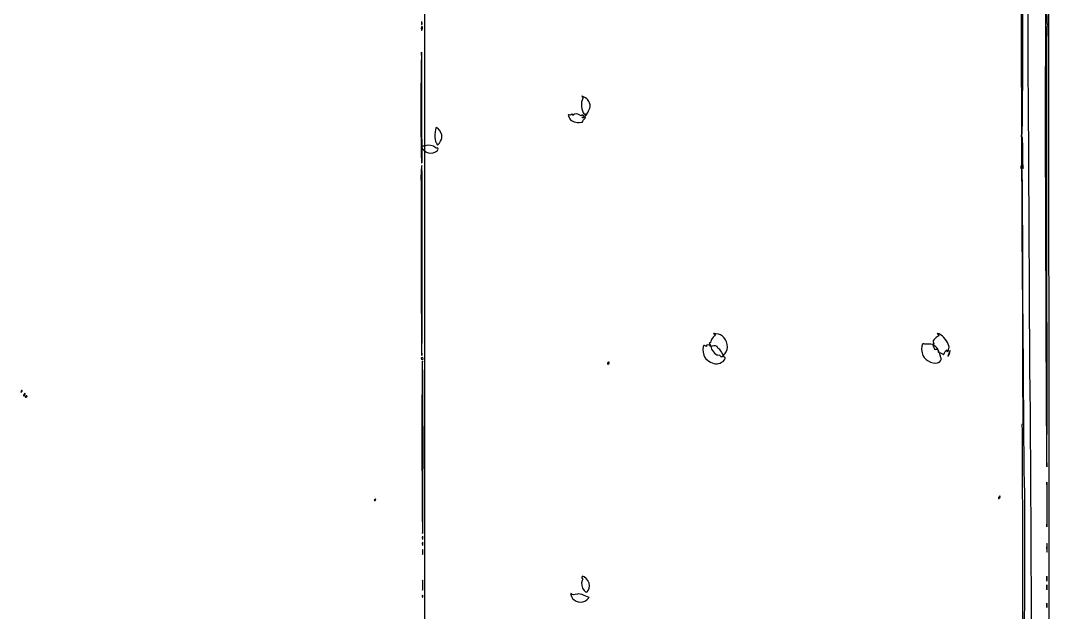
# Model space of a CAD drawing. Extents: x 0 to 877, y -11 to 940.
# Drawn here: x 565.4 to 877.3, y 462.9 to 642.5 of the extents above; entities that cross this region are included whole.
import ezdxf

# ---------------------------------------------------------------- set-up
doc = ezdxf.new("R2010")
doc.units = 0
doc.layers.add('Calque_1', color=7, linetype='CONTINUOUS')

msp = doc.modelspace()

# ---------------------------------------------------------------- linework, layer by layer
at = {"layer": 'Calque_1', "color": 7}
for points in [[(686.99738, 639.49852)], [(737.62581, 615.11844)], [(731.69803, 613.06436)], [(692.77257, 605.90878)], [(687.23332, 603.60084)], [(687.00828, 599.34477)], [(686.89114, 567.28931)], [(876.27065, 544.37466)], [(687.16053, 539.61831)], [(778.41629, 540.80375)], [(838.96374, 540.90978)], [(846.7505, 540.79019)], [(743.87925, 538.82986)], [(565.89264, 530.2852)], [(566.50937, 528.63807)], [(567.10464, 528.20939)], [(672.87187, 496.88811)], [(862.11506, 497.51755)], [(876.60103, 490.17649)], [(687.30128, 486.86958)], [(687.34727, 480.68238)], [(876.58903, 472.5817)], [(687.35527, 469.96675)], [(876.58903, 469.93586)], [(687.32068, 467.59101)], [(732.46263, 467.76937)]]:
    msp.add_lwpolyline(points, close=True, dxfattribs=at)
for points in [[(687.06968, 641.27942), (687.06948, 641.27942)], [(772.91241, 540.25982), (772.91241, 540.25933)], [(846.20121, 542.58131), (846.20108, 542.58131)], [(687.33427, 485.17527), (687.33407, 485.17527)], [(687.33427, 483.32318), (687.33407, 483.32318)], [(876.59528, 481.43825), (876.59503, 481.43825)], [(737.06627, 466.73242), (737.82146, 467.43266), (736.31693, 468.06711)], [(737.51064, 469.61433), (737.51064, 469.61518)], [(876.58369, 464.50881), (876.58403, 464.50881)]]:
    msp.add_lwpolyline(points, dxfattribs=at)
for points in [[(687.68845, 723.7673), (687.8648, 723.87629), (687.93295, 610.21298), (687.89282, 382.93344)], [(876.76367, 716.5175), (877.19871, 716.37249), (877.32941, 183.439228), (876.89447, 183.170412)], [(868.16464, 698.20513), (868.47712, 694.91026), (868.67152, 669.98266), (868.86413, 608.51138)], [(870.97922, 616.58117), (870.90852, 625.23966), (870.79005, 655.36247), (870.71601, 683.52076)], [(876.34842, 655.73951), (876.18464, 656.03947), (875.99399, 619.04379), (876.06618, 600.97076)], [(869.15621, 652.79325), (869.15621, 616.97655), (869.08821, 607.6855), (868.82548, 607.57948)], [(876.77019, 641.23521), (876.66401, 641.40702), (876.54192, 644.711), (876.49889, 648.5774)], [(687.13569, 640.7045), (687.00383, 640.786), (686.89595, 640.54798), (686.89595, 640.17559)], [(686.89595, 640.17559), (686.89595, 639.8032), (686.94155, 639.49852), (686.99738, 639.49852)], [(686.94771, 641.74748), (686.94271, 641.31092), (686.99721, 641.10029), (687.06968, 641.27942)], [(687.07948, 642.07317), (687.01238, 642.3306), (686.9531, 642.18404), (686.94771, 641.74748)], [(686.99738, 639.49852), (687.23226, 639.49852), (687.35502, 640.56894), (687.13569, 640.7045)], [(687.06948, 641.27942), (687.14198, 641.45855), (687.14638, 641.81574), (687.07948, 642.07317)], [(876.55786, 573.93039), (876.47276, 618.78775), (876.51866, 640.92284), (876.69699, 640.92284)], [(876.69699, 640.92284), (876.84345, 640.92284), (876.87641, 641.06341), (876.77019, 641.23521)], [(687.07251, 619.1256), (687.03941, 634.11783), (687.00011, 636.03915), (686.87251, 628.91519)], [(686.87251, 628.91519), (686.6921, 618.84493), (686.78061, 599.57247), (687.00828, 599.34477)], [(687.16791, 600.2079), (687.13811, 600.35342), (687.09521, 608.86639), (687.07251, 619.1256)], [(735.6628, 618.31988), (735.13324, 617.29917), (735.78308, 613.80974), (736.42845, 614.2086)], [(736.72293, 619.05166), (735.80165, 619.62104), (735.26349, 619.74738), (735.7249, 619.28598)], [(735.7249, 619.28598), (735.93397, 619.0769), (735.91677, 618.80946), (735.6628, 618.31988)], [(737.90877, 617.5012), (737.69311, 618.15467), (737.26176, 618.71866), (736.72293, 619.05166)], [(736.68312, 613.63969), (736.85955, 613.70739), (737.28375, 614.37282), (737.62581, 615.11844)], [(737.6258, 615.11844), (738.18878, 616.34564), (738.21561, 616.57148), (737.90877, 617.5012)], [(871.26657, 564.59134), (871.17927, 584.52727), (871.04995, 607.92268), (870.97922, 616.58117)], [(731.77553, 613.85091), (731.33574, 614.01968), (731.32276, 613.88801), (731.69803, 613.06436)], [(731.69802, 613.06439), (732.14631, 612.0805), (733.31028, 611.53559), (734.84746, 611.58999)], [(732.43698, 614.00781), (732.27373, 613.84456), (731.97608, 613.77395), (731.77553, 613.85091)], [(732.73381, 613.93421), (732.73381, 614.20798), (732.65641, 614.22718), (732.43698, 614.00781)], [(733.05131, 613.88131), (732.80437, 613.63437), (732.73381, 613.64613), (732.73381, 613.93421)], [(734.92533, 613.81151), (734.02745, 614.27986), (733.47058, 614.30061), (733.05131, 613.88131)], [(734.84746, 611.58999), (735.59115, 611.61619), (736.07184, 611.71683), (735.91567, 611.81335)], [(735.5069, 613.67782), (735.592, 613.54011), (735.33031, 613.60022), (734.92533, 613.81151)], [(735.76278, 613.77062), (735.53694, 613.85732), (735.42179, 613.81552), (735.5069, 613.67782)], [(735.72603, 612.97051), (735.63253, 613.06401), (735.69493, 613.1405), (735.86471, 613.1405)], [(736.29929, 613.13519), (736.07749, 612.95112), (735.81952, 612.87701), (735.72603, 612.97051)], [(735.91567, 611.81335), (735.73424, 611.92548), (735.82507, 612.16378), (736.16714, 612.47338)], [(735.86471, 613.1405), (736.3146, 613.1405), (736.24244, 613.58656), (735.76278, 613.77062)], [(736.16714, 612.47338), (736.7845, 613.03209), (736.90556, 613.63836), (736.29929, 613.13519)], [(736.52615, 613.9434), (736.42177, 613.67141), (736.47875, 613.56124), (736.68312, 613.63969)], [(736.42845, 614.2086), (736.58048, 614.3026), (736.62139, 614.1917), (736.52615, 613.9434)], [(691.43442, 610.05006), (690.98925, 610.05006), (690.86416, 605.76026), (691.30501, 605.61331)], [(693.08579, 607.84216), (692.92201, 608.71516), (691.92358, 610.05006), (691.43442, 610.05006)], [(868.86413, 608.51138), (868.93703, 585.22805), (869.05506, 563.55868), (869.12631, 560.35722)], [(691.30501, 605.61331), (691.47871, 605.55541), (691.62081, 605.32944), (691.62081, 605.11116)], [(691.62081, 605.11116), (691.62081, 604.43126), (692.25952, 604.87357), (692.77257, 605.90878)], [(692.77257, 605.90878), (693.12185, 606.61349), (693.21194, 607.16965), (693.08579, 607.84216)], [(868.82548, 607.57948), (868.56129, 607.47288), (868.56142, 607.44182), (868.82548, 607.42512)], [(868.82548, 607.42512), (869.07749, 607.40922), (869.15322, 606.34165), (869.14184, 602.96544)], [(687.29162, 604.37911), (686.88964, 604.44391), (686.87644, 604.2677), (687.23332, 603.60084)], [(687.23332, 603.60084), (687.57936, 602.95428), (688.84668, 602.29258), (689.73902, 602.29258)], [(688.09798, 604.53297), (687.83639, 604.41901), (687.47352, 604.3498), (687.29162, 604.37911)], [(691.10119, 604.00343), (690.73429, 604.50521), (688.8123, 604.84409), (688.09798, 604.53297)], [(689.73902, 602.29258), (690.66714, 602.29258), (691.98798, 603.005), (691.98798, 603.50562)], [(691.70579, 603.73692), (691.55059, 603.64102), (691.27852, 603.76102), (691.10119, 604.00343)], [(691.98798, 603.50562), (691.98798, 603.72874), (691.86099, 603.83283), (691.70579, 603.73692)], [(869.14184, 602.96544), (869.13384, 600.52407), (869.20884, 598.29165), (869.30914, 598.0045)], [(687.10708, 597.69435), (687.06748, 598.98224), (687.04248, 598.90617), (686.88984, 597.0329)], [(687.00831, 599.34477), (687.16349, 599.18959), (687.26453, 599.73601), (687.16791, 600.2079)], [(876.06618, 600.97076), (876.10888, 590.27498), (876.20092, 564.80674), (876.27065, 544.37466)], [(686.88984, 597.0329), (686.79494, 595.86873), (686.75564, 594.6781), (686.80244, 594.38706)], [(687.06418, 540.89009), (687.20566, 541.03156), (687.2451, 593.20625), (687.10708, 597.69435)], [(868.63487, 598.0933), (868.62987, 597.84724), (868.74401, 597.57324), (868.88768, 597.48444)], [(869.06733, 598.0115), (868.70001, 598.46987), (868.64217, 598.48082), (868.63487, 598.0933)], [(868.88768, 597.48444), (869.05762, 597.37943), (869.15065, 583.91052), (869.15385, 558.94412)], [(869.30914, 598.0045), (869.48813, 597.49174), (869.48381, 597.49184), (869.06733, 598.0115)], [(686.80244, 594.38706), (686.84924, 594.09602), (686.88914, 581.90204), (686.89114, 567.28931)], [(876.54126, 507.0817), (876.62036, 507.0026), (876.62776, 537.08452), (876.55786, 573.93039)], [(686.89122, 567.28931), (686.89322, 552.67661), (686.97102, 540.79695), (687.06418, 540.89009)], [(871.51242, 528.20333), (871.46452, 528.28083), (871.35388, 544.65544), (871.26657, 564.59134)], [(869.12631, 560.35722), (869.19751, 557.15576), (869.32591, 542.98732), (869.41153, 528.8718)], [(869.15385, 558.94412), (869.15685, 537.83574), (869.22465, 520.4587), (869.30511, 520.3285)], [(775.36144, 546.39272), (774.99764, 546.00015), (774.69998, 545.45826), (774.69998, 545.18846)], [(776.20895, 547.49404), (775.59729, 547.54714), (775.30521, 547.52634), (775.55988, 547.44774)], [(775.55988, 547.44774), (776.15294, 547.26486), (776.14868, 547.24216), (775.36144, 546.39272)], [(779.72706, 543.44242), (779.72706, 545.67551), (778.30606, 547.31198), (776.20895, 547.49404)], [(842.65065, 546.01431), (842.02314, 545.38682), (841.91567, 545.13525), (842.15287, 544.84942)], [(843.78648, 546.81464), (843.60196, 546.81464), (843.09084, 546.45449), (842.65065, 546.01431)], [(844.56012, 547.01308), (843.59268, 547.66597), (842.78257, 547.82773), (843.60839, 547.2031)], [(843.60839, 547.2031), (843.89938, 546.98302), (843.97659, 546.81464), (843.78648, 546.81464)], [(846.91047, 543.46285), (846.87877, 544.33743), (845.5494, 546.34546), (844.56012, 547.01308)], [(772.33557, 543.48893), (772.14959, 542.58525), (772.40907, 541.13252), (772.91241, 540.25982)], [(773.00074, 543.79325), (772.53604, 544.04196), (772.44038, 543.9982), (772.33557, 543.48893)], [(773.36367, 543.79325), (773.49438, 543.58177), (773.39527, 543.58164), (773.00074, 543.79325)], [(773.83885, 544.08424), (773.42993, 544.08424), (773.2514, 543.97492), (773.36367, 543.79325)], [(774.60519, 543.75351), (774.54399, 543.93541), (774.19912, 544.08424), (773.83885, 544.08424)], [(774.38248, 544.69793), (774.13554, 544.69793), (774.13554, 544.62733), (774.38248, 544.38043)], [(774.69998, 545.18846), (774.69998, 544.91867), (774.5571, 544.69793), (774.38248, 544.69793)], [(774.38248, 544.38043), (774.5571, 544.2058), (774.69998, 543.83787), (774.69998, 543.56281)], [(775.09026, 543.71151), (774.81503, 543.49889), (774.68716, 543.50997), (774.60519, 543.75351)], [(774.69998, 543.56281), (774.69998, 542.68873), (776.0652, 541.05991), (776.79783, 541.05991)], [(776.72616, 543.34935), (776.81386, 543.76956), (775.5326, 544.05319), (775.09026, 543.71151)], [(777.15603, 542.90244), (776.88618, 542.98804), (776.69274, 543.18919), (776.72616, 543.34935)], [(778.09858, 541.56341), (777.85003, 542.21423), (777.42588, 542.81679), (777.15603, 542.90244)], [(778.41629, 540.80379), (779.22451, 541.44069), (779.72706, 542.45233), (779.72706, 543.44242)], [(838.83173, 544.34884), (838.44201, 543.7458), (838.51777, 541.77222), (838.96374, 540.90978)], [(839.09206, 544.48113), (839.09006, 544.62665), (838.97279, 544.56713), (838.83173, 544.34884)], [(840.57379, 544.27361), (839.72882, 544.24101), (839.09426, 544.32981), (839.09206, 544.48113)], [(842.9224, 543.47986), (842.13067, 544.25348), (841.91759, 544.32547), (840.57379, 544.27361)], [(842.17137, 544.39021), (841.96975, 544.32301), (841.97113, 544.05538), (842.17637, 543.46735)], [(842.15287, 544.84942), (842.36334, 544.59582), (842.369, 544.45604), (842.17137, 544.39021)], [(842.17637, 543.46735), (842.39708, 542.83415), (842.58597, 542.67074), (842.97843, 542.77337)], [(843.98937, 541.703), (843.88144, 542.21233), (843.4013, 543.0119), (842.9224, 543.47986)], [(842.97843, 542.77337), (843.26079, 542.84717), (843.50669, 542.77337), (843.52487, 542.61216)], [(846.35818, 542.05214), (846.67679, 542.05214), (846.93749, 542.71799), (846.91047, 543.46285)], [(876.27069, 544.37466), (876.34039, 523.94261), (876.46218, 507.16078), (876.54126, 507.0817)], [(687.16053, 540.27977), (687.01501, 540.27977), (686.89595, 540.16775), (686.89595, 540.0308)], [(686.89595, 540.0308), (686.89595, 539.89388), (687.01501, 539.70825), (687.16053, 539.61831)], [(687.42511, 539.86729), (687.42511, 540.09414), (687.30605, 540.27977), (687.16053, 540.27977)], [(687.16053, 539.61831), (687.30605, 539.52841), (687.42511, 539.64031), (687.42511, 539.86729)], [(772.91241, 540.25933), (773.16053, 539.82912), (773.91022, 539.19578), (774.57839, 538.85193)], [(776.79783, 541.05991), (777.15986, 541.05991), (777.5007, 540.92595), (777.55528, 540.76225)], [(777.55528, 540.76225), (777.68064, 540.38614), (777.89977, 540.39673), (778.41629, 540.80375)], [(778.79319, 540.38009), (778.65971, 540.38009), (778.34713, 540.91259), (778.09858, 541.56341)], [(778.37674, 539.10625), (779.02269, 539.61436), (779.27303, 540.38009), (778.79319, 540.38009)], [(838.96374, 540.90978), (839.90935, 539.08117), (842.61162, 537.99667), (843.98316, 538.89535)], [(843.52487, 542.61216), (843.54317, 542.44968), (843.57337, 542.1679), (843.59207, 541.986)], [(843.59207, 541.986), (843.61087, 541.8041), (843.91431, 541.65268), (844.26647, 541.64953)], [(843.98316, 538.89535), (844.60112, 539.30024), (844.72986, 539.87513), (844.34529, 540.51238)], [(844.34529, 540.51238), (844.25749, 540.6579), (844.09731, 541.19368), (843.98937, 541.703)], [(844.26647, 541.64953), (844.6186, 541.64653), (844.96417, 541.47138), (845.03442, 541.26067)], [(845.03442, 541.26067), (845.11912, 541.0064), (845.29784, 541.16407), (845.56557, 541.72943)], [(845.56557, 541.72943), (845.78748, 542.19796), (846.07352, 542.58131), (846.20121, 542.58131)], [(846.26978, 542.31673), (846.17988, 542.17121), (846.21958, 542.05214), (846.35818, 542.05214)], [(846.20108, 542.58131), (846.3288, 542.58131), (846.3597, 542.46225), (846.26978, 542.31673)], [(846.92404, 541.703), (846.45788, 540.56439), (846.44056, 540.47332), (846.7505, 540.79019)], [(846.7505, 540.79019), (846.88573, 540.92843), (847.0654, 541.39873), (847.14977, 541.83529)], [(847.14977, 541.83529), (847.29333, 542.57814), (847.27885, 542.56964), (846.92404, 541.703)], [(687.22668, 539.1301), (687.01616, 539.00006), (687.09026, 487.08058), (687.30128, 486.86958)], [(687.42511, 512.99922), (687.42511, 527.43862), (687.33581, 539.19752), (687.22668, 539.1301)], [(743.87925, 538.82984), (743.66899, 539.04007), (743.21409, 538.56279), (743.37562, 538.30144)], [(743.37562, 538.30144), (743.48547, 538.12369), (743.62184, 538.15073), (743.76241, 538.37824)], [(743.76241, 538.37824), (743.88184, 538.57146), (743.93442, 538.77469), (743.87925, 538.82986)], [(774.57839, 538.85193), (775.96628, 538.13772), (777.25513, 538.224), (778.37674, 539.10625)], [(565.89264, 530.2852), (565.81114, 530.3666), (565.66322, 530.2198), (565.56387, 529.95886)], [(565.71199, 529.81075), (565.8928, 529.99024), (565.97411, 530.20373), (565.89264, 530.2852)], [(565.56387, 529.95886), (565.42028, 529.58178), (565.45068, 529.5514), (565.71199, 529.81075)], [(566.50937, 529.16723), (566.18668, 528.66791), (566.18668, 528.63807), (566.50937, 528.63807)], [(566.7699, 529.10113), (566.7669, 529.49681), (566.7286, 529.50644), (566.50937, 529.16723)], [(566.50937, 528.63811), (566.65489, 528.63811), (566.77213, 528.84647), (566.7699, 529.10113)], [(567.10464, 528.60627), (566.95912, 528.51637), (566.84006, 528.39024), (566.84006, 528.32607)], [(566.84006, 528.32607), (566.84006, 528.26187), (566.95912, 528.20939), (567.10464, 528.20939)], [(567.36923, 528.48959), (567.36923, 528.64371), (567.25016, 528.6962), (567.10464, 528.60627)], [(567.10464, 528.20939), (567.25016, 528.20939), (567.36923, 528.33549), (567.36923, 528.48959)], [(869.41153, 528.8718), (869.49713, 514.75628), (869.61311, 502.7905), (869.66922, 502.28118)], [(871.76751, 489.04418), (871.67511, 510.50419), (871.56032, 528.12581), (871.51242, 528.20333)], [(869.14292, 520.09175), (868.97325, 520.09175), (868.90393, 519.91067), (868.98883, 519.68935)], [(868.98883, 519.68935), (869.15451, 519.25763), (869.2214, 431.5047), (869.05683, 430.398)], [(869.30511, 520.3285), (869.38561, 520.1983), (869.31211, 520.09175), (869.14292, 520.09175)], [(687.30127, 486.86958), (687.36937, 486.80148), (687.42511, 498.5598), (687.42511, 512.99922)], [(869.66922, 502.28118), (869.84861, 500.65296), (869.81866, 460.74017), (869.63782, 460.44759)], [(876.60103, 501.1567), (876.55853, 504.17625), (876.52383, 501.70571), (876.52383, 495.66659)], [(876.60103, 490.17649), (876.64343, 493.19605), (876.64343, 498.13714), (876.60103, 501.1567)], [(672.87187, 497.28498), (672.72635, 497.19508), (672.60729, 497.06895), (672.60729, 497.00479)], [(672.60729, 497.00479), (672.60729, 496.94059), (672.72635, 496.88811), (672.87187, 496.88811)], [(673.13645, 497.1683), (673.13645, 497.32242), (673.01739, 497.37491), (672.87187, 497.28498)], [(672.87187, 496.88811), (673.01739, 496.88811), (673.13645, 497.01421), (673.13645, 497.1683)], [(862.11506, 498.04671), (861.79237, 497.54739), (861.79237, 497.51755), (862.11506, 497.51755)], [(862.37559, 497.98061), (862.37259, 498.37629), (862.33429, 498.38592), (862.11506, 498.04671)], [(862.11506, 497.51759), (862.26058, 497.51759), (862.37782, 497.72595), (862.37559, 497.98061)], [(876.52383, 495.66659), (876.52383, 489.62748), (876.55853, 487.15693), (876.60103, 490.17649)], [(872.68288, 384.14472), (872.33425, 400.56246), (871.96754, 442.58716), (871.76751, 489.04418)], [(687.2123, 485.64332), (687.2073, 485.20675), (687.2618, 484.99612), (687.33427, 485.17527)], [(687.2123, 483.79123), (687.2073, 483.35467), (687.2618, 483.14403), (687.33427, 483.32318)], [(687.34407, 485.96902), (687.27697, 486.22643), (687.21769, 486.07988), (687.2123, 485.64332)], [(687.34407, 484.11693), (687.27697, 484.37435), (687.21769, 484.22779), (687.2123, 483.79123)], [(687.33407, 485.17527), (687.40657, 485.35439), (687.41097, 485.71158), (687.34407, 485.96902)], [(687.33407, 483.32318), (687.40657, 483.50231), (687.41097, 483.85949), (687.34407, 484.11693)], [(876.59703, 483.55492), (876.54113, 484.17722), (876.49462, 483.73389), (876.49366, 482.56972)], [(876.59503, 481.43825), (876.65193, 481.98009), (876.65263, 482.93259), (876.59703, 483.55492)], [(687.34727, 481.873), (687.28417, 482.20042), (687.2326, 481.9325), (687.2326, 481.27769)], [(687.2326, 481.27769), (687.2326, 480.62285), (687.2842, 480.35496), (687.34727, 480.68238)], [(687.34727, 480.68238), (687.41037, 481.0098), (687.41037, 481.54558), (687.34727, 481.873)], [(876.49366, 482.56972), (876.4927, 481.40555), (876.53846, 480.89639), (876.59528, 481.43825)], [(737.39986, 472.58851), (736.78912, 473.57668), (735.54127, 474.2905), (735.54127, 473.65169)], [(687.35527, 472.48029), (687.30077, 473.17152), (687.25617, 472.60597), (687.25617, 471.22352)], [(687.25617, 471.22352), (687.25617, 469.84108), (687.30077, 469.27553), (687.35527, 469.96675)], [(687.35527, 469.96675), (687.40977, 470.65798), (687.40977, 471.78907), (687.35527, 472.48029)], [(735.6888, 472.58539), (735.26398, 471.76653), (735.51505, 470.39562), (736.23289, 469.61433)], [(735.54127, 473.65169), (735.54127, 473.43653), (735.65327, 473.26048), (735.79016, 473.26048)], [(735.79016, 473.26048), (735.92706, 473.26048), (735.88146, 472.95668), (735.6888, 472.58539)], [(737.51064, 469.61518), (738.07116, 470.41544), (738.02809, 471.57201), (737.39986, 472.58851)], [(876.58903, 473.77232), (876.52593, 474.09975), (876.47436, 473.83182), (876.47436, 473.17701)], [(876.47436, 473.17701), (876.47436, 472.52217), (876.52596, 472.25428), (876.58903, 472.5817)], [(876.58903, 471.12649), (876.52593, 471.45391), (876.47436, 471.18599), (876.47436, 470.53118)], [(876.58903, 472.5817), (876.65213, 472.90912), (876.65213, 473.4449), (876.58903, 473.77232)], [(876.58903, 469.93586), (876.65213, 470.26329), (876.65213, 470.79907), (876.58903, 471.12649)], [(687.18172, 467.93827), (687.17022, 467.65938), (687.23272, 467.50309), (687.32068, 467.59101)], [(687.34157, 468.09813), (687.25707, 468.30919), (687.19441, 468.24651), (687.18172, 467.93827)], [(687.32067, 467.59101), (687.40857, 467.67891), (687.41797, 467.90713), (687.34157, 468.09813)], [(732.40713, 468.53803), (732.13333, 468.9216), (732.15883, 468.56843), (732.46263, 467.76937)], [(734.23613, 468.51843), (733.33682, 468.2326), (732.61966, 468.24028), (732.40713, 468.53803)], [(736.31693, 468.06711), (735.35893, 468.4711), (734.60307, 468.63506), (734.23613, 468.51843)], [(736.23289, 469.61433), (736.8804, 468.90959), (737.0165, 468.90969), (737.51064, 469.61433)], [(876.47436, 470.53118), (876.47436, 469.87633), (876.52596, 469.60844), (876.58903, 469.93586)], [(732.46263, 467.76932), (733.09562, 466.10443), (735.74538, 465.50761), (737.06627, 466.73242)], [(876.46862, 465.10722), (876.46562, 464.52514), (876.51752, 464.25587), (876.58369, 464.50881)], [(876.58903, 465.56714), (876.52573, 465.89629), (876.47156, 465.6893), (876.46862, 465.10722)], [(876.58403, 464.50881), (876.65023, 464.76178), (876.65263, 465.23803), (876.58903, 465.56714)]]:
    msp.add_open_spline(points, degree=3, dxfattribs=at)

doc.saveas('drawing.dxf')
